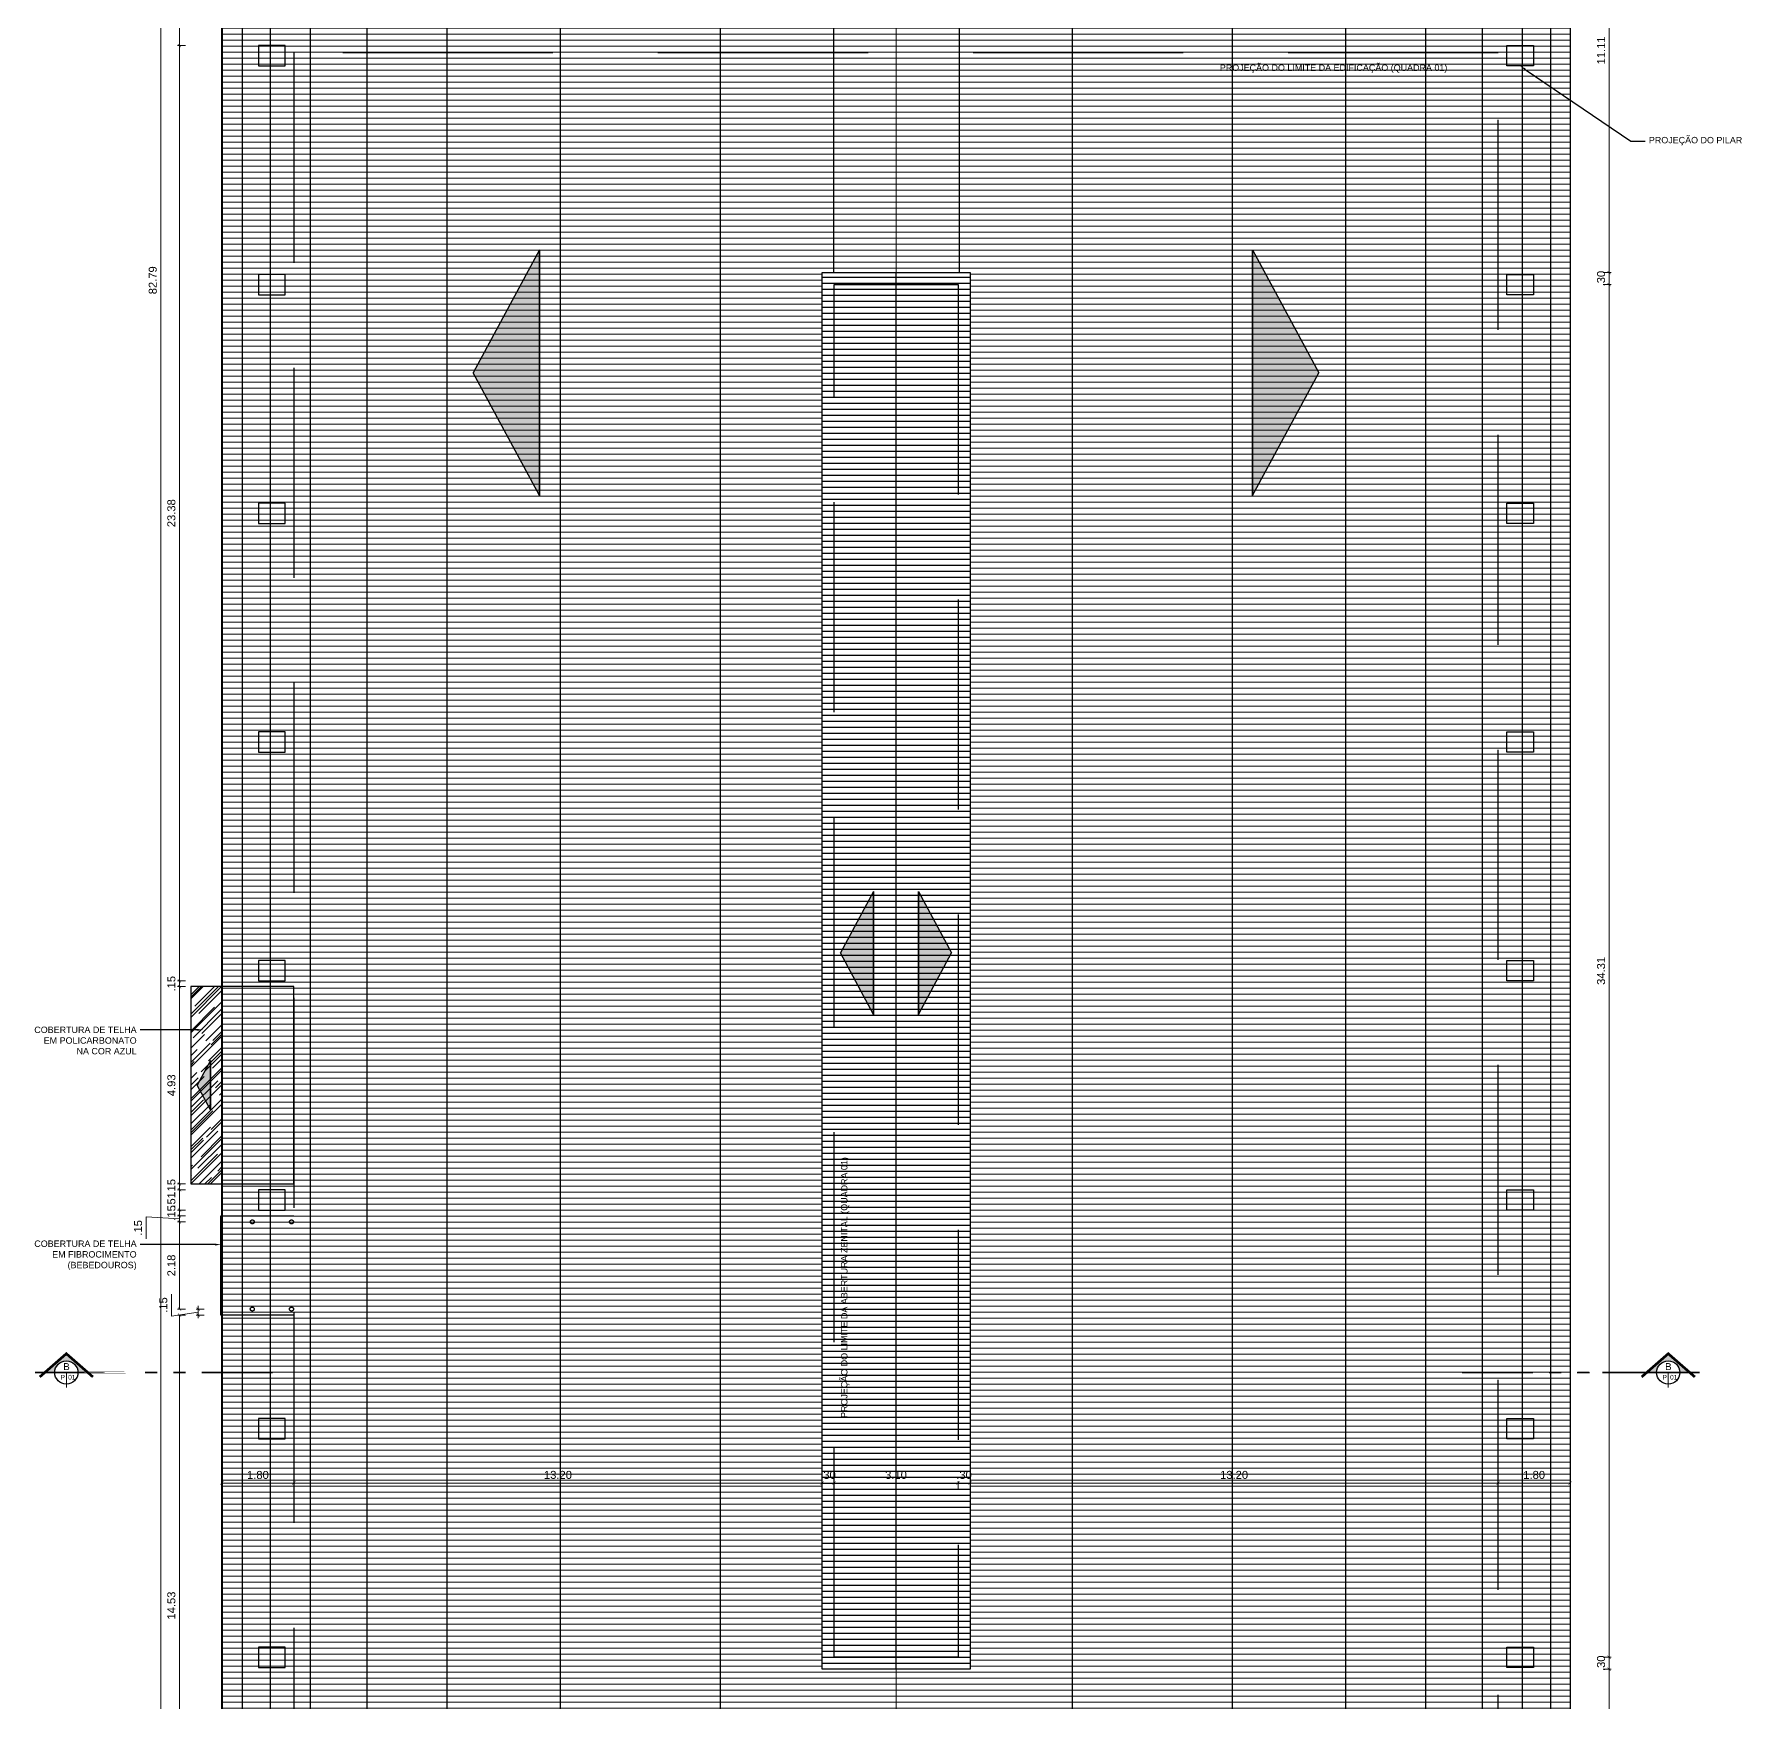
# Model space of a CAD drawing. Header units: metres. Extents: x 2494 to 3558, y 282 to 553.
# Drawn here: x 2704.67 to 2747.35, y 316.79 to 358.5 of the extents above; entities that cross this region are included whole.
import ezdxf
from ezdxf import colors
from ezdxf.entities.mleader import LeaderData, LeaderLine
from ezdxf.math import Vec2, Vec3

# ---------------------------------------------------------------- set-up
doc = ezdxf.new("R2010")
doc.units = ezdxf.units.M
doc.header["$LTSCALE"] = 7
doc.header["$MEASUREMENT"] = 0
doc.header["$PDMODE"] = 2
doc.linetypes.add('DASHED', pattern=[0.75, 0.5, -0.25])
for name, color, linetype, lineweight in [('2prancha', 4, 'Continuous', 18), ('COTAS', 1, 'Continuous', 0), ('HACH', 251, 'Continuous', 5), ('texto', 3, 'Continuous', 25)]:
    doc.layers.add(name, color=color, linetype=linetype, lineweight=lineweight)
for name, color, linetype in [('CADEIRANTE', 251, 'Continuous'), ('COTA 1 100', 2, 'Continuous'), ('HACHURA PISOS', 250, 'Continuous'), ('PENA 0.15', 7, 'Continuous'), ('PENA 01', 1, 'Continuous'), ('PENA 02', 2, 'Continuous'), ('PENA 03', 3, 'Continuous'), ('PENA 04', 4, 'Continuous'), ('projeção', 7, 'DASHED'), ('TXT ESPECIFICAÇÕES', 7, 'Continuous')]:
    doc.layers.add(name, color=color, linetype=linetype)
doc.styles.add('Luana', font='arial.ttf')
doc.styles.get("Standard").update_dxf_attribs({"font": 'arial.ttf'})
doc.dimstyles.new('arial100', dxfattribs={"dimtxt": 0.2, "dimasz": 0.08, "dimexe": 0.05, "dimexo": 0.2, "dimgap": 0.1, "dimtad": 1, "dimzin": 4, "dimdsep": 46, "dimtxsty": 'Luana', "dimblk": 'ARCHTICK', "dimcen": 0, "dimclrd": 7, "dimclre": 7, "dimclrt": 256, "dimadec": 0, "dimazin": 0, "dimtfac": 1, "dimtix": 1, "dimtmove": 0, "dimatfit": 3, "dimldrblk": 'CLOSEDBLANK', "dimfxl": 0, "dimlwd": 5, "dimlwe": 5, "dimarcsym": 0})

# ---------------------------------------------------------------- blocks, each defined once
blk = doc.blocks.new('A$C14A6524E')
at = {"layer": 'COTA 1 100'}
h = blk.add_hatch(color=256, dxfattribs=at)
h.dxf.hatch_style = 1
h.paths.add_polyline_path([(0, 3.07), (0, -3.07), (1.656, 0)])
for points in [[(0, -3.07), (0, 3.07), (1.656, 0)], [(0, 3.07), (0, -3.07), (1.656, 0)]]:
    blk.add_lwpolyline(points, dxfattribs=at)
blk = doc.blocks.new('_ArchTick')
at = {"color": 0, "linetype": 'ByBlock', "const_width": 0.15}
blk.add_lwpolyline([(-0.5, -0.5), (0.5, 0.5)], dxfattribs=at)
blk = doc.blocks.new('*D37')
at = {"layer": 'COTA 1 100', "color": 7, "lineweight": 5}
for p, q in [((2708.452, 392.78), (2708.252, 392.78)), ((2708.302, 392.78), (2708.302, 358.214)), ((2708.452, 358.214), (2708.252, 358.214))]:
    blk.add_line(p, q, dxfattribs=at)
at = {"layer": 'Defpoints', "color": 0}
for p in [(2709.396, 392.78), (2708.302, 358.214), (2709.941, 358.214)]:
    blk.add_point(p, dxfattribs=at)
at = {"layer": 'COTA 1 100', "color": 7, "lineweight": 5, "xscale": 0.08, "yscale": 0.08, "zscale": 0.08}
for p, rotation in [((2708.302, 392.78), 90), ((2708.302, 358.214), 270)]:
    blk.add_blockref('_ArchTick', p, dxfattribs=dict(at, rotation=rotation))
at = {"layer": 'COTA 1 100', "insert": (2708.1, 375.497), "char_height": 0.2, "attachment_point": 5, "rotation": 90, "style": 'Luana'}
blk.add_mtext('34.57', dxfattribs=at)
blk = doc.blocks.new('_ClosedBlank')
at = {"layer": '2prancha', "color": 0, "lineweight": -2}
for p, q in [((-1, 0.17), (0, 0)), ((-1, 0.17), (-1, -0.17)), ((0, 0), (-1, -0.17))]:
    blk.add_line(p, q, dxfattribs=at)
blk = doc.blocks.new('*D38')
at = {"layer": 'COTA 1 100', "color": 7, "lineweight": 5}
for p, q in [((2708.452, 358.214), (2708.252, 358.214)), ((2708.302, 358.214), (2708.302, 334.834)), ((2708.452, 334.834), (2708.252, 334.834))]:
    blk.add_line(p, q, dxfattribs=at)
at = {"layer": 'Defpoints', "color": 0}
for p in [(2709.941, 358.214), (2708.302, 334.834), (2710.277, 334.834)]:
    blk.add_point(p, dxfattribs=at)
at = {"layer": 'COTA 1 100', "color": 7, "lineweight": 5, "xscale": 0.08, "yscale": 0.08, "zscale": 0.08}
for p, rotation in [((2708.302, 358.214), 90), ((2708.302, 334.834), 270)]:
    blk.add_blockref('_ArchTick', p, dxfattribs=dict(at, rotation=rotation))
at = {"layer": 'COTA 1 100', "insert": (2708.1, 346.524), "char_height": 0.2, "attachment_point": 5, "rotation": 90, "style": 'Luana'}
blk.add_mtext('23.38', dxfattribs=at)
blk = doc.blocks.new('*D39')
at = {"layer": 'COTA 1 100', "color": 7, "lineweight": 5}
for p, q in [((2708.452, 334.689), (2708.252, 334.689)), ((2708.302, 334.689), (2708.302, 329.759)), ((2708.452, 329.759), (2708.252, 329.759))]:
    blk.add_line(p, q, dxfattribs=at)
at = {"layer": 'Defpoints', "color": 0}
for p in [(2708.691, 334.689), (2708.302, 329.759), (2708.691, 329.759)]:
    blk.add_point(p, dxfattribs=at)
at = {"layer": 'COTA 1 100', "color": 7, "lineweight": 5, "xscale": 0.08, "yscale": 0.08, "zscale": 0.08}
for p, rotation in [((2708.302, 334.689), 90), ((2708.302, 329.759), 270)]:
    blk.add_blockref('_ArchTick', p, dxfattribs=dict(at, rotation=rotation))
at = {"layer": 'COTA 1 100', "insert": (2708.1, 332.224), "char_height": 0.2, "attachment_point": 5, "rotation": 90, "style": 'Luana'}
blk.add_mtext('4.93', dxfattribs=at)
blk = doc.blocks.new('*D40')
at = {"layer": 'COTA 1 100', "color": 7, "lineweight": 5}
for p, q in [((2708.452, 329.759), (2708.252, 329.759)), ((2708.452, 329.614), (2708.252, 329.614)), ((2708.302, 329.759), (2708.302, 329.839)), ((2708.302, 329.759), (2708.302, 329.614)), ((2708.302, 329.614), (2708.302, 329.534))]:
    blk.add_line(p, q, dxfattribs=at)
at = {"layer": 'Defpoints', "color": 0}
for p in [(2708.302, 329.614), (2708.691, 329.759), (2710.277, 329.614)]:
    blk.add_point(p, dxfattribs=at)
at = {"layer": 'COTA 1 100', "color": 7, "lineweight": 5, "xscale": 0.08, "yscale": 0.08, "zscale": 0.08}
for p, rotation in [((2708.302, 329.759), 270), ((2708.302, 329.614), 90)]:
    blk.add_blockref('_ArchTick', p, dxfattribs=dict(at, rotation=rotation))
at = {"layer": 'COTA 1 100', "insert": (2708.1, 329.687), "char_height": 0.2, "attachment_point": 5, "rotation": 90, "style": 'Luana'}
blk.add_mtext('.15', dxfattribs=at)
blk = doc.blocks.new('*D41')
at = {"layer": 'COTA 1 100', "color": 7, "lineweight": 5}
for p, q in [((2708.452, 334.834), (2708.252, 334.834)), ((2708.387, 334.689), (2708.252, 334.689)), ((2708.302, 334.834), (2708.302, 334.914)), ((2708.302, 334.834), (2708.302, 334.689)), ((2708.302, 334.689), (2708.302, 334.609))]:
    blk.add_line(p, q, dxfattribs=at)
at = {"layer": 'Defpoints', "color": 0}
for p in [(2708.302, 334.689), (2708.587, 334.689), (2710.277, 334.834)]:
    blk.add_point(p, dxfattribs=at)
at = {"layer": 'COTA 1 100', "color": 7, "lineweight": 5, "xscale": 0.08, "yscale": 0.08, "zscale": 0.08}
for p, rotation in [((2708.302, 334.834), 270), ((2708.302, 334.689), 90)]:
    blk.add_blockref('_ArchTick', p, dxfattribs=dict(at, rotation=rotation))
at = {"layer": 'COTA 1 100', "insert": (2708.1, 334.762), "char_height": 0.2, "attachment_point": 5, "rotation": 90, "style": 'Luana'}
blk.add_mtext('.15', dxfattribs=at)
blk = doc.blocks.new('*D42')
at = {"layer": 'COTA 1 100', "color": 7, "lineweight": 5}
for p, q in [((2708.452, 329.104), (2708.252, 329.104)), ((2708.302, 329.104), (2708.302, 329.184)), ((2708.302, 329.104), (2708.302, 328.959)), ((2708.452, 328.959), (2708.252, 328.959)), ((2708.302, 328.959), (2708.302, 328.879))]:
    blk.add_line(p, q, dxfattribs=at)
at = {"layer": 'Defpoints', "color": 0}
for p in [(2709.81, 329.104), (2708.302, 328.959), (2708.872, 328.959)]:
    blk.add_point(p, dxfattribs=at)
at = {"layer": 'COTA 1 100', "color": 7, "lineweight": 5, "xscale": 0.08, "yscale": 0.08, "zscale": 0.08}
for p, rotation in [((2708.302, 329.104), 270), ((2708.302, 328.959), 90)]:
    blk.add_blockref('_ArchTick', p, dxfattribs=dict(at, rotation=rotation))
at = {"layer": 'COTA 1 100', "insert": (2708.1, 329.032), "char_height": 0.2, "attachment_point": 5, "rotation": 90, "style": 'Luana'}
blk.add_mtext('.15', dxfattribs=at)
blk = doc.blocks.new('*D43')
at = {"layer": 'COTA 1 100', "color": 7, "lineweight": 5}
for p, q in [((2708.302, 328.884), (2707.469, 328.936)), ((2707.469, 328.936), (2707.469, 328.384)), ((2708.452, 328.959), (2708.252, 328.959)), ((2708.452, 328.809), (2708.252, 328.809)), ((2708.302, 328.959), (2708.302, 329.039)), ((2708.302, 328.959), (2708.302, 328.809)), ((2708.302, 328.959), (2708.302, 328.809)), ((2708.302, 328.809), (2708.302, 328.729))]:
    blk.add_line(p, q, dxfattribs=at)
at = {"layer": 'Defpoints', "color": 0}
for p in [(2708.302, 328.809), (2708.872, 328.959), (2709.655, 328.809)]:
    blk.add_point(p, dxfattribs=at)
at = {"layer": 'COTA 1 100', "color": 7, "lineweight": 5, "xscale": 0.08, "yscale": 0.08, "zscale": 0.08}
for p, rotation in [((2708.302, 328.959), 270), ((2708.302, 328.809), 90)]:
    blk.add_blockref('_ArchTick', p, dxfattribs=dict(at, rotation=rotation))
at = {"layer": 'COTA 1 100', "insert": (2707.267, 328.66), "char_height": 0.2, "attachment_point": 5, "rotation": 90, "style": 'Luana'}
blk.add_mtext('.15', dxfattribs=at)
blk = doc.blocks.new('*D44')
at = {"layer": 'COTA 1 100', "color": 7, "lineweight": 5}
for p, q in [((2708.452, 328.809), (2708.252, 328.809)), ((2708.302, 328.809), (2708.302, 326.629)), ((2708.452, 326.629), (2708.252, 326.629))]:
    blk.add_line(p, q, dxfattribs=at)
at = {"layer": 'Defpoints', "color": 0}
for p in [(2709.655, 328.809), (2708.302, 326.629), (2709.655, 326.629)]:
    blk.add_point(p, dxfattribs=at)
at = {"layer": 'COTA 1 100', "color": 7, "lineweight": 5, "xscale": 0.08, "yscale": 0.08, "zscale": 0.08}
for p, rotation in [((2708.302, 328.809), 90), ((2708.302, 326.629), 270)]:
    blk.add_blockref('_ArchTick', p, dxfattribs=dict(at, rotation=rotation))
at = {"layer": 'COTA 1 100', "insert": (2708.1, 327.719), "char_height": 0.2, "attachment_point": 5, "rotation": 90, "style": 'Luana'}
blk.add_mtext('2.18', dxfattribs=at)
blk = doc.blocks.new('*D45')
at = {"layer": 'COTA 1 100', "color": 7, "lineweight": 5}
for p, q in [((2708.1, 326.454), (2708.1, 327.006)), ((2708.769, 326.554), (2708.1, 326.454)), ((2708.919, 326.629), (2708.719, 326.629)), ((2708.769, 326.629), (2708.769, 326.709)), ((2708.769, 326.629), (2708.769, 326.479)), ((2708.769, 326.629), (2708.769, 326.479)), ((2708.919, 326.479), (2708.719, 326.479)), ((2708.769, 326.479), (2708.769, 326.399))]:
    blk.add_line(p, q, dxfattribs=at)
at = {"layer": 'Defpoints', "color": 0}
for p in [(2710.122, 326.629), (2708.769, 326.479), (2709.338, 326.479)]:
    blk.add_point(p, dxfattribs=at)
at = {"layer": 'COTA 1 100', "color": 7, "lineweight": 5, "xscale": 0.08, "yscale": 0.08, "zscale": 0.08}
for p, rotation in [((2708.769, 326.629), 270), ((2708.769, 326.479), 90)]:
    blk.add_blockref('_ArchTick', p, dxfattribs=dict(at, rotation=rotation))
at = {"layer": 'COTA 1 100', "insert": (2707.898, 326.73), "char_height": 0.2, "attachment_point": 5, "rotation": 90, "style": 'Luana'}
blk.add_mtext('.15', dxfattribs=at)
blk = doc.blocks.new('*D46')
at = {"layer": 'COTA 1 100', "color": 7, "lineweight": 5}
for p, q in [((2708.452, 326.479), (2708.252, 326.479)), ((2708.302, 326.479), (2708.302, 311.954)), ((2708.452, 311.954), (2708.252, 311.954))]:
    blk.add_line(p, q, dxfattribs=at)
at = {"layer": 'Defpoints', "color": 0}
for p in [(2708.872, 326.479), (2708.302, 311.954), (2710.145, 311.954)]:
    blk.add_point(p, dxfattribs=at)
at = {"layer": 'COTA 1 100', "color": 7, "lineweight": 5, "xscale": 0.08, "yscale": 0.08, "zscale": 0.08}
for p, rotation in [((2708.302, 326.479), 90), ((2708.302, 311.954), 270)]:
    blk.add_blockref('_ArchTick', p, dxfattribs=dict(at, rotation=rotation))
at = {"layer": 'COTA 1 100', "insert": (2708.1, 319.217), "char_height": 0.2, "attachment_point": 5, "rotation": 90, "style": 'Luana'}
blk.add_mtext('14.53', dxfattribs=at)
blk = doc.blocks.new('*D51')
at = {"layer": 'COTA 1 100', "color": 7, "lineweight": 5}
for p, q in [((2707.987, 393.744), (2707.787, 393.744)), ((2707.837, 393.744), (2707.837, 310.951)), ((2707.987, 310.951), (2707.787, 310.951))]:
    blk.add_line(p, q, dxfattribs=at)
at = {"layer": 'Defpoints', "color": 0}
for p in [(2709.362, 393.744), (2707.837, 310.951), (2709.362, 310.951)]:
    blk.add_point(p, dxfattribs=at)
at = {"layer": 'COTA 1 100', "color": 7, "lineweight": 5, "xscale": 0.08, "yscale": 0.08, "zscale": 0.08}
for p, rotation in [((2707.837, 393.744), 90), ((2707.837, 310.951), 270)]:
    blk.add_blockref('_ArchTick', p, dxfattribs=dict(at, rotation=rotation))
at = {"layer": 'COTA 1 100', "insert": (2707.635, 352.347), "char_height": 0.2, "attachment_point": 5, "rotation": 90, "style": 'Luana'}
blk.add_mtext('82.79', dxfattribs=at)
blk = doc.blocks.new('*D70')
at = {"layer": 'COTA 1 100', "color": 7, "lineweight": 5}
for p, q in [((2743.887, 363.644), (2744.087, 363.644)), ((2744.037, 363.644), (2744.037, 352.539)), ((2743.887, 352.539), (2744.087, 352.539))]:
    blk.add_line(p, q, dxfattribs=at)
at = {"layer": 'Defpoints', "color": 0}
for p in [(2728.062, 363.644), (2728.062, 352.539), (2744.037, 352.539)]:
    blk.add_point(p, dxfattribs=at)
at = {"layer": 'COTA 1 100', "color": 7, "lineweight": 5, "xscale": 0.08, "yscale": 0.08, "zscale": 0.08}
for p, rotation in [((2744.037, 363.644), 90), ((2744.037, 352.539), 270)]:
    blk.add_blockref('_ArchTick', p, dxfattribs=dict(at, rotation=rotation))
at = {"layer": 'COTA 1 100', "insert": (2743.836, 358.092), "char_height": 0.2, "attachment_point": 5, "rotation": 90, "style": 'Luana'}
blk.add_mtext('11.11', dxfattribs=at)
blk = doc.blocks.new('*D71')
at = {"layer": 'COTA 1 100', "color": 7, "lineweight": 5}
for p, q in [((2744.037, 352.539), (2744.037, 352.619)), ((2743.887, 352.539), (2744.087, 352.539)), ((2743.887, 352.239), (2744.087, 352.239)), ((2744.037, 352.539), (2744.037, 352.239)), ((2744.037, 352.239), (2744.037, 352.159))]:
    blk.add_line(p, q, dxfattribs=at)
at = {"layer": 'Defpoints', "color": 0}
for p in [(2727.762, 352.239), (2728.062, 352.539), (2744.037, 352.239)]:
    blk.add_point(p, dxfattribs=at)
at = {"layer": 'COTA 1 100', "color": 7, "lineweight": 5, "xscale": 0.08, "yscale": 0.08, "zscale": 0.08}
for p, rotation in [((2744.037, 352.539), 270), ((2744.037, 352.239), 90)]:
    blk.add_blockref('_ArchTick', p, dxfattribs=dict(at, rotation=rotation))
at = {"layer": 'COTA 1 100', "insert": (2743.835, 352.389), "char_height": 0.2, "attachment_point": 5, "rotation": 90, "style": 'Luana'}
blk.add_mtext('.30', dxfattribs=at)
blk = doc.blocks.new('*D72')
at = {"layer": 'COTA 1 100', "color": 7, "lineweight": 5}
for p, q in [((2743.887, 352.239), (2744.087, 352.239)), ((2744.037, 352.239), (2744.037, 317.926)), ((2743.887, 317.926), (2744.087, 317.926))]:
    blk.add_line(p, q, dxfattribs=at)
at = {"layer": 'Defpoints', "color": 0}
for p in [(2727.762, 352.239), (2727.762, 317.926), (2744.037, 317.926)]:
    blk.add_point(p, dxfattribs=at)
at = {"layer": 'COTA 1 100', "color": 7, "lineweight": 5, "xscale": 0.08, "yscale": 0.08, "zscale": 0.08}
for p, rotation in [((2744.037, 352.239), 90), ((2744.037, 317.926), 270)]:
    blk.add_blockref('_ArchTick', p, dxfattribs=dict(at, rotation=rotation))
at = {"layer": 'COTA 1 100', "insert": (2743.835, 335.083), "char_height": 0.2, "attachment_point": 5, "rotation": 90, "style": 'Luana'}
blk.add_mtext('34.31', dxfattribs=at)
blk = doc.blocks.new('*D73')
at = {"layer": 'COTA 1 100', "color": 7, "lineweight": 5}
for p, q in [((2744.037, 317.926), (2744.037, 318.006)), ((2743.887, 317.926), (2744.087, 317.926)), ((2743.887, 317.626), (2744.087, 317.626)), ((2744.037, 317.926), (2744.037, 317.626)), ((2744.037, 317.626), (2744.037, 317.546))]:
    blk.add_line(p, q, dxfattribs=at)
at = {"layer": 'Defpoints', "color": 0}
for p in [(2727.762, 317.926), (2728.062, 317.626), (2744.037, 317.626)]:
    blk.add_point(p, dxfattribs=at)
at = {"layer": 'COTA 1 100', "color": 7, "lineweight": 5, "xscale": 0.08, "yscale": 0.08, "zscale": 0.08}
for p, rotation in [((2744.037, 317.926), 270), ((2744.037, 317.626), 90)]:
    blk.add_blockref('_ArchTick', p, dxfattribs=dict(at, rotation=rotation))
at = {"layer": 'COTA 1 100', "insert": (2743.835, 317.776), "char_height": 0.2, "attachment_point": 5, "rotation": 90, "style": 'Luana'}
blk.add_mtext('.30', dxfattribs=at)
blk = doc.blocks.new('*D74')
at = {"layer": 'COTA 1 100', "color": 7, "lineweight": 5}
for p, q in [((2743.887, 317.626), (2744.087, 317.626)), ((2744.037, 317.626), (2744.037, 310.951)), ((2743.887, 310.951), (2744.087, 310.951))]:
    blk.add_line(p, q, dxfattribs=at)
at = {"layer": 'Defpoints', "color": 0}
for p in [(2728.062, 317.626), (2743.062, 310.951), (2744.037, 310.951)]:
    blk.add_point(p, dxfattribs=at)
at = {"layer": 'COTA 1 100', "color": 7, "lineweight": 5, "xscale": 0.08, "yscale": 0.08, "zscale": 0.08}
for p, rotation in [((2744.037, 317.626), 90), ((2744.037, 310.951), 270)]:
    blk.add_blockref('_ArchTick', p, dxfattribs=dict(at, rotation=rotation))
at = {"layer": 'COTA 1 100', "insert": (2743.835, 314.288), "char_height": 0.2, "attachment_point": 5, "rotation": 90, "style": 'Luana'}
blk.add_mtext('6.68', dxfattribs=at)
blk = doc.blocks.new('*D77')
at = {"layer": 'COTA 1 100', "color": 7, "lineweight": 5}
for p, q in [((2741.262, 322.43), (2741.262, 322.23)), ((2743.062, 322.28), (2741.262, 322.28)), ((2743.062, 322.43), (2743.062, 322.23))]:
    blk.add_line(p, q, dxfattribs=at)
at = {"layer": 'Defpoints', "color": 0}
for p in [(2741.262, 323.388), (2743.062, 323.388), (2741.262, 322.28)]:
    blk.add_point(p, dxfattribs=at)
at = {"layer": 'COTA 1 100', "color": 7, "lineweight": 5, "xscale": 0.08, "yscale": 0.08, "zscale": 0.08, "rotation": 180}
blk.add_blockref('_ArchTick', (2741.262, 322.28), dxfattribs=at)
at = {"layer": 'COTA 1 100', "color": 7, "lineweight": 5, "xscale": 0.08, "yscale": 0.08, "zscale": 0.08}
blk.add_blockref('_ArchTick', (2743.062, 322.28), dxfattribs=at)
at = {"layer": 'COTA 1 100', "insert": (2742.162, 322.482), "char_height": 0.2, "attachment_point": 5, "style": 'Luana'}
blk.add_mtext('1.80', dxfattribs=at)
blk = doc.blocks.new('*D78')
at = {"layer": 'COTA 1 100', "color": 7, "lineweight": 5}
for p, q in [((2728.062, 322.13), (2728.062, 322.33)), ((2741.262, 322.28), (2728.062, 322.28)), ((2741.262, 322.43), (2741.262, 322.23))]:
    blk.add_line(p, q, dxfattribs=at)
at = {"layer": 'Defpoints', "color": 0}
for p in [(2741.262, 323.388), (2728.062, 322.28), (2728.062, 317.626)]:
    blk.add_point(p, dxfattribs=at)
at = {"layer": 'COTA 1 100', "color": 7, "lineweight": 5, "xscale": 0.08, "yscale": 0.08, "zscale": 0.08, "rotation": 180}
blk.add_blockref('_ArchTick', (2728.062, 322.28), dxfattribs=at)
at = {"layer": 'COTA 1 100', "color": 7, "lineweight": 5, "xscale": 0.08, "yscale": 0.08, "zscale": 0.08}
blk.add_blockref('_ArchTick', (2741.262, 322.28), dxfattribs=at)
at = {"layer": 'COTA 1 100', "insert": (2734.662, 322.483), "char_height": 0.2, "attachment_point": 5, "style": 'Luana'}
blk.add_mtext('13.20', dxfattribs=at)
blk = doc.blocks.new('*D79')
at = {"layer": 'COTA 1 100', "color": 7, "lineweight": 5}
for p, q in [((2727.762, 322.28), (2727.682, 322.28)), ((2727.762, 322.13), (2727.762, 322.33)), ((2728.062, 322.28), (2727.762, 322.28)), ((2728.062, 322.13), (2728.062, 322.33)), ((2728.062, 322.28), (2728.142, 322.28))]:
    blk.add_line(p, q, dxfattribs=at)
at = {"layer": 'Defpoints', "color": 0}
for p in [(2727.762, 322.28), (2727.762, 317.926), (2728.062, 317.626)]:
    blk.add_point(p, dxfattribs=at)
at = {"layer": 'COTA 1 100', "color": 7, "lineweight": 5, "xscale": 0.08, "yscale": 0.08, "zscale": 0.08}
blk.add_blockref('_ArchTick', (2727.762, 322.28), dxfattribs=at)
at = {"layer": 'COTA 1 100', "color": 7, "lineweight": 5, "xscale": 0.08, "yscale": 0.08, "zscale": 0.08, "rotation": 180}
blk.add_blockref('_ArchTick', (2728.062, 322.28), dxfattribs=at)
at = {"layer": 'COTA 1 100', "insert": (2727.912, 322.483), "char_height": 0.2, "attachment_point": 5, "style": 'Luana'}
blk.add_mtext('.30', dxfattribs=at)
blk = doc.blocks.new('*D80')
at = {"layer": 'COTA 1 100', "color": 7, "lineweight": 5}
for p, q in [((2724.662, 322.13), (2724.662, 322.33)), ((2727.762, 322.28), (2724.662, 322.28)), ((2727.762, 322.13), (2727.762, 322.33))]:
    blk.add_line(p, q, dxfattribs=at)
at = {"layer": 'Defpoints', "color": 0}
for p in [(2724.662, 322.28), (2724.662, 317.926), (2727.762, 317.926)]:
    blk.add_point(p, dxfattribs=at)
at = {"layer": 'COTA 1 100', "color": 7, "lineweight": 5, "xscale": 0.08, "yscale": 0.08, "zscale": 0.08, "rotation": 180}
blk.add_blockref('_ArchTick', (2724.662, 322.28), dxfattribs=at)
at = {"layer": 'COTA 1 100', "color": 7, "lineweight": 5, "xscale": 0.08, "yscale": 0.08, "zscale": 0.08}
blk.add_blockref('_ArchTick', (2727.762, 322.28), dxfattribs=at)
at = {"layer": 'COTA 1 100', "insert": (2726.212, 322.483), "char_height": 0.2, "attachment_point": 5, "style": 'Luana'}
blk.add_mtext('3.10', dxfattribs=at)
blk = doc.blocks.new('*D81')
at = {"layer": 'COTA 1 100', "color": 7, "lineweight": 5}
for p, q in [((2724.362, 322.28), (2724.282, 322.28)), ((2724.362, 322.13), (2724.362, 322.33)), ((2724.662, 322.28), (2724.362, 322.28)), ((2724.662, 322.13), (2724.662, 322.33)), ((2724.662, 322.28), (2724.742, 322.28))]:
    blk.add_line(p, q, dxfattribs=at)
at = {"layer": 'Defpoints', "color": 0}
for p in [(2724.362, 322.28), (2724.362, 317.626), (2724.662, 317.926)]:
    blk.add_point(p, dxfattribs=at)
at = {"layer": 'COTA 1 100', "color": 7, "lineweight": 5, "xscale": 0.08, "yscale": 0.08, "zscale": 0.08}
blk.add_blockref('_ArchTick', (2724.362, 322.28), dxfattribs=at)
at = {"layer": 'COTA 1 100', "color": 7, "lineweight": 5, "xscale": 0.08, "yscale": 0.08, "zscale": 0.08, "rotation": 180}
blk.add_blockref('_ArchTick', (2724.662, 322.28), dxfattribs=at)
at = {"layer": 'COTA 1 100', "insert": (2724.512, 322.483), "char_height": 0.2, "attachment_point": 5, "style": 'Luana'}
blk.add_mtext('.30', dxfattribs=at)
blk = doc.blocks.new('*D82')
at = {"layer": 'COTA 1 100', "color": 7, "lineweight": 5}
for p, q in [((2711.162, 322.28), (2711.162, 322.33)), ((2724.362, 322.28), (2711.162, 322.28)), ((2724.362, 322.13), (2724.362, 322.33))]:
    blk.add_line(p, q, dxfattribs=at)
at = {"layer": 'Defpoints', "color": 0}
for p in [(2711.162, 322.28), (2711.162, 322.28), (2724.362, 317.626)]:
    blk.add_point(p, dxfattribs=at)
at = {"layer": 'COTA 1 100', "color": 7, "lineweight": 5, "xscale": 0.08, "yscale": 0.08, "zscale": 0.08, "rotation": 180}
blk.add_blockref('_ArchTick', (2711.162, 322.28), dxfattribs=at)
at = {"layer": 'COTA 1 100', "color": 7, "lineweight": 5, "xscale": 0.08, "yscale": 0.08, "zscale": 0.08}
blk.add_blockref('_ArchTick', (2724.362, 322.28), dxfattribs=at)
at = {"layer": 'COTA 1 100', "insert": (2717.762, 322.483), "char_height": 0.2, "attachment_point": 5, "style": 'Luana'}
blk.add_mtext('13.20', dxfattribs=at)
blk = doc.blocks.new('*D83')
at = {"layer": 'COTA 1 100', "color": 7, "lineweight": 5}
for p, q in [((2709.362, 322.28), (2709.362, 322.33)), ((2711.162, 322.28), (2709.362, 322.28)), ((2711.162, 322.28), (2711.162, 322.33))]:
    blk.add_line(p, q, dxfattribs=at)
at = {"layer": 'Defpoints', "color": 0}
for p in [(2709.362, 322.28), (2709.362, 322.28), (2711.162, 322.28)]:
    blk.add_point(p, dxfattribs=at)
at = {"layer": 'COTA 1 100', "color": 7, "lineweight": 5, "xscale": 0.08, "yscale": 0.08, "zscale": 0.08, "rotation": 180}
blk.add_blockref('_ArchTick', (2709.362, 322.28), dxfattribs=at)
at = {"layer": 'COTA 1 100', "color": 7, "lineweight": 5, "xscale": 0.08, "yscale": 0.08, "zscale": 0.08}
blk.add_blockref('_ArchTick', (2711.162, 322.28), dxfattribs=at)
at = {"layer": 'COTA 1 100', "insert": (2710.262, 322.482), "char_height": 0.2, "attachment_point": 5, "style": 'Luana'}
blk.add_mtext('1.80', dxfattribs=at)
blk = doc.blocks.new('A$C189D0E3F')
at = {"layer": 'PENA 02'}
for points in [[(-35.498, 13.31), (-35.251, 13.31), (-35.788, 13.78), (-36.325, 13.31), (-36.078, 13.31, -1)], [(3.962, 13.31), (3.714, 13.31), (4.251, 13.78), (4.789, 13.31), (4.541, 13.31, 1)]]:
    blk.add_hatch(color=251, dxfattribs=at).paths.add_polyline_path(points)
at = {"layer": 'COTAS', "ltscale": 50}
for points in [[(-35.788, 12.932), (-35.788, 13.31)], [(4.251, 12.932), (4.251, 13.31)]]:
    blk.add_lwpolyline(points, dxfattribs=at)
at = {"layer": 'PENA 02', "const_width": 0.0654}
for points in [[(-36.453, 13.198), (-35.788, 13.78), (-35.123, 13.198)], [(4.917, 13.198), (4.251, 13.78), (3.586, 13.198)]]:
    blk.add_lwpolyline(points, dxfattribs=at)
at = {"layer": 'PENA 02', "color": 1, "const_width": 0.0392}
for points in [[(-34.14, 13.31), (-36.572, 13.31)], [(2.604, 13.31), (5.036, 13.31)]]:
    blk.add_lwpolyline(points, close=True, dxfattribs=at)
for points in [[(-33.514, 13.31), (-33.819, 13.31)], [(-32.808, 13.31), (-33.113, 13.31)], [(-30.629, 13.31), (-32.407, 13.31)], [(-0.907, 13.31), (0.871, 13.31)], [(1.271, 13.31), (1.577, 13.31)], [(1.977, 13.31), (2.282, 13.31)]]:
    blk.add_lwpolyline(points, dxfattribs=at)
at = {"layer": 'PENA 02', "color": 1}
for points in [[(1.271, 13.31), (1.577, 13.31)], [(1.977, 13.31), (2.282, 13.31)]]:
    blk.add_lwpolyline(points, dxfattribs=at)
blk.add_lwpolyline([(2.604, 13.31), (5.036, 13.31)], close=True, dxfattribs=at)
at = {"layer": 'PENA 02'}
for centre in [(-35.788, 13.31), (4.251, 13.31)]:
    blk.add_circle(centre, 0.29, dxfattribs=at)
at = {"layer": 'PENA 02', "style": 'Luana'}
for p in [(-35.866, 13.369), (4.173, 13.369)]:
    blk.add_text('B', height=0.175, dxfattribs=at).set_placement(p)
at = {"layer": 'texto', "color": 250, "style": 'Luana'}
for s, height, p in [('P', 0.117, (-35.931, 13.134)), ('01', 0.1167, (-35.741, 13.134)), ('P', 0.117, (4.109, 13.134)), ('01', 0.1167, (4.298, 13.134))]:
    blk.add_text(s, height=height, dxfattribs=at).set_placement(p)
blk = doc.blocks.new('*D312')
at = {"layer": 'COTA 1 100', "color": 7, "lineweight": 5}
for p, q in [((2708.452, 329.614), (2708.252, 329.614)), ((2708.302, 329.614), (2708.302, 329.694)), ((2708.302, 329.104), (2708.302, 329.614)), ((2708.452, 329.104), (2708.252, 329.104)), ((2708.302, 329.104), (2708.302, 329.024))]:
    blk.add_line(p, q, dxfattribs=at)
at = {"layer": 'Defpoints', "color": 0}
for p in [(2708.302, 329.614), (2710.277, 329.614), (2710.277, 329.104)]:
    blk.add_point(p, dxfattribs=at)
at = {"layer": 'COTA 1 100', "color": 7, "lineweight": 5, "xscale": 0.08, "yscale": 0.08, "zscale": 0.08}
for p, rotation in [((2708.302, 329.614), 270), ((2708.302, 329.104), 90)]:
    blk.add_blockref('_ArchTick', p, dxfattribs=dict(at, rotation=rotation))
at = {"layer": 'COTA 1 100', "insert": (2708.1, 329.359), "char_height": 0.2, "attachment_point": 5, "rotation": 90, "style": 'Luana'}
blk.add_mtext('.51', dxfattribs=at)

msp = doc.modelspace()

# ---------------------------------------------------------------- hatches: boundary and pattern name
at = {"layer": 'HACH'}
h = msp.add_hatch(dxfattribs=at)
h.set_pattern_fill('AR-RROOF,_O', color=256, scale=0.3, angle=45)
h.set_pattern_definition([(45, (2708.58665, 329.7592), (0.254558, 0.678823), [4.5, -0.6, 1.5, -0.3]), (45, (2708.7627, 330.1474), (-0.494268, 0.070004), [0.9, -0.099, 1.8, -0.225]), (45, (2708.5124, 330.0456), (0.960958, 1.245215), [2.4, -0.42, 1.2, -0.3])])
h.paths.add_polyline_path([(2709.362, 334.689), (2708.587, 334.689), (2708.587, 329.759), (2709.362, 329.759)])
at = {"layer": 'HACHURA PISOS'}
h = msp.add_hatch(dxfattribs=at)
h.set_pattern_fill('HACH23,_O', color=256, scale=0.5, pattern_type=2)
h.set_pattern_definition([(90, (2709.862, 310.95), (-20.9, 1e-15), []), (90, (2710.567, 310.95), (-20.9, 1e-15), []), (90, (2711.567, 310.95), (-20.9, 1e-15), []), (90, (2712.982, 310.95), (-20.9, 1e-15), []), (90, (2714.982, 310.95), (-20.9, 1e-15), []), (90, (2717.812, 310.95), (-20.9, 1e-15), []), (90, (2721.812, 310.95), (-20.9, 1e-15), []), (90, (2724.642, 310.95), (-20.9, 1e-15), []), (90, (2726.642, 310.95), (-20.9, 1e-15), []), (90, (2728.057, 310.95), (-20.9, 1e-15), []), (90, (2729.057, 310.95), (-20.9, 1e-15), []), (90, (2729.762, 310.95), (-20.9, 1e-15), []), (90, (2730.262, 310.95), (-20.9, 1e-15), [])])
h.paths.add_polyline_path([(2724.362, 387.244), (2723.889, 389.567), (2722.834, 393.744), (2709.362, 393.744), (2709.362, 310.951), (2723.107, 310.951), (2723.274, 317.626), (2724.362, 317.626), (2724.362, 352.539), (2726.212, 352.539), (2726.212, 363.644), (2724.362, 363.644)])
h = msp.add_hatch(dxfattribs=at)
h.set_pattern_fill('HACH23,_O', color=256, scale=0.5, pattern_type=2)
h.set_pattern_definition([(90, (2742.562, 310.95), (20.9, 1e-15), []), (90, (2741.857, 310.95), (20.9, 1e-15), []), (90, (2740.857, 310.95), (20.9, 1e-15), []), (90, (2739.442, 310.95), (20.9, 1e-15), []), (90, (2737.442, 310.95), (20.9, 1e-15), []), (90, (2734.612, 310.95), (20.9, 1e-15), []), (90, (2730.612, 310.95), (20.9, 1e-15), []), (90, (2727.782, 310.95), (20.9, 1e-15), []), (90, (2725.782, 310.95), (20.9, 1e-15), []), (90, (2724.367, 310.95), (20.9, 1e-15), []), (90, (2723.367, 310.95), (20.9, 1e-15), []), (90, (2722.662, 310.95), (20.9, 1e-15), []), (90, (2722.162, 310.95), (20.9, 1e-15), [])])
h.paths.add_polyline_path([(2728.062, 387.244), (2729.244, 387.244), (2728.496, 393.744), (2743.062, 393.744), (2743.062, 310.951), (2729.261, 310.951), (2728.761, 317.626), (2728.062, 317.626), (2728.062, 352.539), (2726.212, 352.539), (2726.212, 363.644), (2728.062, 363.644)])
at = {"layer": 'PENA 0.15'}
h = msp.add_hatch(dxfattribs=at)
h.set_pattern_fill('_USER,_O', color=256, scale=0.15, pattern_type=0)
h.set_pattern_definition([(0, (2724.36165, 317.62588), (0, 0.15), [])])
h.paths.add_polyline_path([(2728.062, 352.539), (2724.362, 352.539), (2724.362, 317.626), (2728.062, 317.626)])
at = {"layer": 'PENA 01', "lineweight": 5}
h = msp.add_hatch(dxfattribs=at)
h.set_pattern_fill('_USER,_O', color=256, scale=0.15, pattern_type=0)
h.set_pattern_definition([(0, (2709.36165, 310.95066), (0, 0.15), [])])
h.paths.add_polyline_path([(2743.062, 393.744), (2709.362, 393.744), (2709.362, 310.951), (2743.062, 310.951)])
h.paths.add_polyline_path([(2724.362, 363.644), (2724.362, 387.244), (2728.062, 387.244), (2728.062, 363.644)], flags=16)
h.paths.add_polyline_path([(2724.362, 352.539), (2728.062, 352.539), (2728.062, 317.626), (2724.362, 317.626)], flags=16)

# ---------------------------------------------------------------- linework, layer by layer
at = {"layer": 'HACH'}
for p, q in [((2726.212, 352.539), (2726.212, 363.644)), ((2726.212, 310.951), (2726.212, 317.626))]:
    msp.add_line(p, q, dxfattribs=at)
at = {"layer": 'PENA 01'}
for points in [[(2709.362, 334.689), (2708.587, 334.689), (2708.587, 329.759), (2709.362, 329.759)], [(2709.362, 326.479), (2709.338, 326.479), (2709.338, 328.959), (2709.828, 328.959)]]:
    msp.add_lwpolyline(points, dxfattribs=at)
at = {"layer": 'PENA 03'}
msp.add_lwpolyline([(2709.362, 393.744), (2743.062, 393.744), (2743.062, 310.951), (2709.362, 310.951)], close=True, dxfattribs=at)
at = {"layer": 'PENA 04'}
msp.add_line((2726.212, 317.626), (2726.212, 352.539), dxfattribs=at)
msp.add_lwpolyline([(2728.062, 352.539), (2728.062, 317.626), (2724.362, 317.626), (2724.362, 352.539)], close=True, dxfattribs=at)
at = {"layer": 'projeção', "ltscale": 1.5}
for points in [[(2710.277, 357.704), (2710.947, 357.704), (2710.947, 358.214), (2710.277, 358.214)], [(2742.147, 357.704), (2741.477, 357.704), (2741.477, 358.214), (2742.147, 358.214)], [(2741.262, 358.034), (2711.162, 358.034), (2711.162, 311.734), (2741.262, 311.734)], [(2710.277, 351.984), (2710.947, 351.984), (2710.947, 352.494), (2710.277, 352.494)], [(2727.762, 352.239), (2727.762, 317.926), (2724.662, 317.926), (2724.662, 352.239)], [(2742.147, 351.984), (2741.477, 351.984), (2741.477, 352.494), (2742.147, 352.494)], [(2710.277, 346.268), (2710.947, 346.268), (2710.947, 346.778), (2710.277, 346.778)], [(2742.147, 346.268), (2741.477, 346.268), (2741.477, 346.778), (2742.147, 346.778)], [(2710.277, 340.551), (2710.947, 340.551), (2710.947, 341.061), (2710.277, 341.061)], [(2742.147, 340.551), (2741.477, 340.551), (2741.477, 341.061), (2742.147, 341.061)], [(2710.277, 334.834), (2710.947, 334.834), (2710.947, 335.344), (2710.277, 335.344)], [(2742.147, 334.834), (2741.477, 334.834), (2741.477, 335.344), (2742.147, 335.344)], [(2710.277, 329.104), (2710.947, 329.104), (2710.947, 329.614), (2710.277, 329.614)], [(2742.147, 329.104), (2741.477, 329.104), (2741.477, 329.614), (2742.147, 329.614)], [(2710.277, 323.388), (2710.947, 323.388), (2710.947, 323.898), (2710.277, 323.898)], [(2742.147, 323.388), (2741.477, 323.388), (2741.477, 323.898), (2742.147, 323.898)], [(2710.277, 317.671), (2710.947, 317.671), (2710.947, 318.181), (2710.277, 318.181)], [(2742.147, 317.671), (2741.477, 317.671), (2741.477, 318.181), (2742.147, 318.181)]]:
    msp.add_lwpolyline(points, close=True, dxfattribs=at)
for points in [[(2709.362, 329.759), (2711.162, 329.759), (2711.162, 334.689), (2709.362, 334.689)], [(2709.362, 328.959), (2711.162, 328.959)], [(2711.162, 326.479), (2709.362, 326.479)]]:
    msp.add_lwpolyline(points, dxfattribs=at)
for centre in [(2710.122, 328.809), (2711.102, 328.809), (2710.122, 326.629), (2711.102, 326.629)]:
    msp.add_circle(centre, 0.05, dxfattribs=at)

# ---------------------------------------------------------------- block references
at = {"layer": 'CADEIRANTE'}
msp.add_blockref('A$C189D0E3F', (2741.262, 311.734), dxfattribs=at)
at = {"layer": 'COTA 1 100', "xscale": -1}
msp.add_blockref('A$C14A6524E', (2717.299, 350.036), dxfattribs=at)
at = {"layer": 'COTA 1 100'}
msp.add_blockref('A$C14A6524E', (2735.125, 350.036), dxfattribs=at)
for p, xscale, yscale, zscale in [((2725.652, 335.531), -0.5, 0.5, 0.5), ((2726.772, 335.531), 0.5, 0.5, 0.5), ((2709.077, 332.225), -0.2, 0.2, 0.2)]:
    msp.add_blockref('A$C14A6524E', p, dxfattribs=dict(at, xscale=xscale, yscale=yscale, zscale=zscale))

# ---------------------------------------------------------------- texts
at = {"layer": 'TXT ESPECIFICAÇÕES', "ltscale": 0.05, "insert": (2734.305, 357.74), "char_height": 0.16, "attachment_point": 1}
msp.add_mtext('PROJEÇÃO DO LIMITE DA EDIFICAÇÃO (QUADRA 01)', dxfattribs=at)
at = {"layer": 'TXT ESPECIFICAÇÕES', "ltscale": 0.05, "insert": (2724.838, 323.908), "char_height": 0.16, "attachment_point": 1, "rotation": 90}
msp.add_mtext('PROJEÇÃO DO LIMITE DA ABERTURA ZENITAL (QUADRA 01)', dxfattribs=at)

# ---------------------------------------------------------------- dimensions: what is measured, and where the dimension line sits
at = {"layer": 'COTA 1 100'}
dim = msp.add_linear_dim(base=(2707.837, 310.951), p1=(2709.362, 393.744), p2=(2709.362, 310.951), angle=90, dimstyle='arial100', dxfattribs=at)
dim.commit()
dim.dimension.update_dxf_attribs({"geometry": '*D51', "text_midpoint": (2707.635, 352.347)})
for base, p1, p2, picture, middle in [((2708.302, 358.214), (2709.396, 392.78), (2709.941, 358.214), '*D37', (2708.1, 375.497)), ((2744.036899117, 352.539212351), (2728.061647124, 363.644212351), (2728.061647124, 352.539212351), '*D70', (2743.83648984, 358.091712351)), ((2708.302, 334.834), (2709.941, 358.214), (2710.277, 334.834), '*D38', (2708.1, 346.524)), ((2744.037, 352.239), (2728.062, 352.539), (2727.762, 352.239), '*D71', (2743.835, 352.389)), ((2744.037, 317.926), (2727.762, 352.239), (2727.762, 317.926), '*D72', (2743.835, 335.083)), ((2708.302311491, 334.689212351), (2710.276647124, 334.834212351), (2708.586647124, 334.689212351), '*D41', (2708.100196893, 334.761712351)), ((2708.302, 329.759), (2708.691, 334.689), (2708.691, 329.759), '*D39', (2708.1, 332.224)), ((2708.302311491, 329.614212351), (2708.691051004, 329.759212351), (2710.276647124, 329.614212351), '*D40', (2708.100196893, 329.686712351)), ((2708.302, 329.614), (2710.277, 329.104), (2710.277, 329.614), '*D312', (2708.1, 329.359)), ((2708.302311491, 328.959212351), (2709.809847124, 329.104212351), (2708.871647124, 328.959212351), '*D42', (2708.100196893, 329.031712351)), ((2708.302, 326.629), (2709.655, 328.809), (2709.655, 326.629), '*D44', (2708.1, 327.719)), ((2708.302311491, 311.954212351), (2708.871647124, 326.479212351), (2710.144847124, 311.954212351), '*D46', (2708.10012868, 319.216712351)), ((2744.037, 317.626), (2727.762, 317.926), (2728.062, 317.626), '*D73', (2743.835, 317.776)), ((2744.0369, 310.9507), (2728.0616, 317.6259), (2743.0616, 310.9507), '*D74', (2743.8348, 314.2883))]:
    dim = msp.add_linear_dim(base=base, p1=p1, p2=p2, angle=90, dimstyle='arial100', override={"dimtmove": 1}, dxfattribs=at)
    dim.commit()
    dim.dimension.update_dxf_attribs({"geometry": picture, "text_midpoint": middle})
for base, p1, p2, picture, middle in [((2708.302, 328.809), (2708.872, 328.959), (2709.655, 328.809), '*D43', (2707.469, 328.836)), ((2708.769, 326.479), (2710.122, 326.629), (2709.338, 326.479), '*D45', (2708.1, 326.554))]:
    dim = msp.add_linear_dim(base=base, p1=p1, p2=p2, angle=90, dimstyle='arial100', override={"dimtmove": 1}, dxfattribs=at)
    dim.commit()
    dim.dimension.update_dxf_attribs({"geometry": picture, "text_midpoint": middle, "dimtype": 160})
for base, p1, p2, picture, middle in [((2728.062, 322.28), (2741.262, 323.388), (2728.062, 317.626), '*D78', (2734.662, 322.483)), ((2709.362, 322.28), (2711.162, 322.28), (2709.362, 322.28), '*D83', (2710.262, 322.482)), ((2711.162, 322.28), (2724.362, 317.626), (2711.162, 322.28), '*D82', (2717.762, 322.483)), ((2724.362, 322.28), (2724.662, 317.926), (2724.362, 317.626), '*D81', (2724.512, 322.483)), ((2724.662, 322.28), (2727.762, 317.926), (2724.662, 317.926), '*D80', (2726.212, 322.483)), ((2727.762, 322.28), (2728.062, 317.626), (2727.762, 317.926), '*D79', (2727.912, 322.483))]:
    dim = msp.add_linear_dim(base=base, p1=p1, p2=p2, dimstyle='arial100', override={"dimtmove": 1}, dxfattribs=at)
    dim.commit()
    dim.dimension.update_dxf_attribs({"geometry": picture, "text_midpoint": middle})
dim = msp.add_linear_dim(base=(2741.262, 322.28), p1=(2743.062, 323.388), p2=(2741.262, 323.388), dimstyle='arial100', dxfattribs=at)
dim.commit()
dim.dimension.update_dxf_attribs({"geometry": '*D77', "text_midpoint": (2742.162, 322.482)})

# ---------------------------------------------------------------- leaders
at = {"layer": 'TXT ESPECIFICAÇÕES', "ltscale": 0.05}
ml = msp.add_multileader_mtext('Standard', dxfattribs=at)
ml.set_content('PROJEÇÃO DO PILAR', color=256)
ml.set_leader_properties()
ml.build(insert=Vec2(0, 0))
ml.multileader.update_dxf_attribs({"dogleg_length": 0.36, "arrow_head_size": 0.15})
ctx = ml.context
ctx.base_point, ctx.char_height, ctx.arrow_head_size, ctx.landing_gap_size, ctx.plane_origin = Vec3(2744.939, 355.828), 0.16, 0.15, 0.09, Vec3(2745.249, 353.283)
notes = []
notes.append((ctx, [(0, (1, 1, 0), (2744.579, 355.828), (1, 0), 0.36, [(0, [(2741.812, 357.704)], 0, [])])]))
ctx.mtext.insert, ctx.mtext.flow_direction = Vec3(2745.029, 355.931), 5
ml = msp.add_multileader_mtext('Standard', dxfattribs=at)
ml.set_content('COBERTURA DE TELHA\\PEM POLICARBONATO\\PNA COR AZUL', color=256)
ml.set_leader_properties()
ml.build(insert=Vec2(0, 0))
ml.multileader.update_dxf_attribs({"dogleg_length": 0.36, "arrow_head_size": 0.15})
ctx = ml.context
ctx.base_point, ctx.char_height, ctx.arrow_head_size, ctx.landing_gap_size, ctx.plane_origin = Vec3(2704.594, 333.609), 0.16, 0.15, 0.09, Vec3(2706.59, 331.065)
ctx.text_align_type = 2
notes.append((ctx, [(0, (1, 1, 0), (2707.681, 333.609), (-1, 0), 0.36, [(0, [(2708.883, 333.609)], 0, [])])]))
ctx.mtext.insert, ctx.mtext.alignment, ctx.mtext.flow_direction = Vec3(2707.231, 333.69), 3, 5
ml = msp.add_multileader_mtext('Standard', dxfattribs=at)
ml.set_content('COBERTURA DE TELHA\\PEM FIBROCIMENTO\\P(BEBEDOUROS)', color=256)
ml.set_leader_properties()
ml.build(insert=Vec2(0, 0))
ml.multileader.update_dxf_attribs({"dogleg_length": 0.36, "arrow_head_size": 0.15})
ctx = ml.context
ctx.base_point, ctx.char_height, ctx.arrow_head_size, ctx.landing_gap_size, ctx.plane_origin = Vec3(2704.594, 328.241), 0.16, 0.15, 0.09, Vec3(2706.59, 325.696)
ctx.text_align_type = 2
notes.append((ctx, [(0, (1, 1, 0), (2707.681, 328.241), (-1, 0), 0.36, [(0, [(2709.338, 328.241)], 0, [])])]))
ctx.mtext.insert, ctx.mtext.alignment, ctx.mtext.flow_direction = Vec3(2707.231, 328.344), 3, 5
for ctx, leaders in notes:
    for number, flags, end, landing, length, lines in leaders:
        leader = LeaderData()
        leader.index, (leader.has_last_leader_line, leader.has_dogleg_vector, leader.attachment_direction) = number, flags
        leader.last_leader_point, leader.dogleg_vector, leader.dogleg_length = Vec3(end), Vec3(landing), length
        for number, points, colour, breaks in lines:
            line = LeaderLine()
            line.index, line.vertices, line.color, line.breaks = number, Vec3.list(points), colors.encode_raw_color(colour), breaks
            leader.lines.append(line)
        ctx.leaders.append(leader)

doc.saveas('drawing.dxf')
